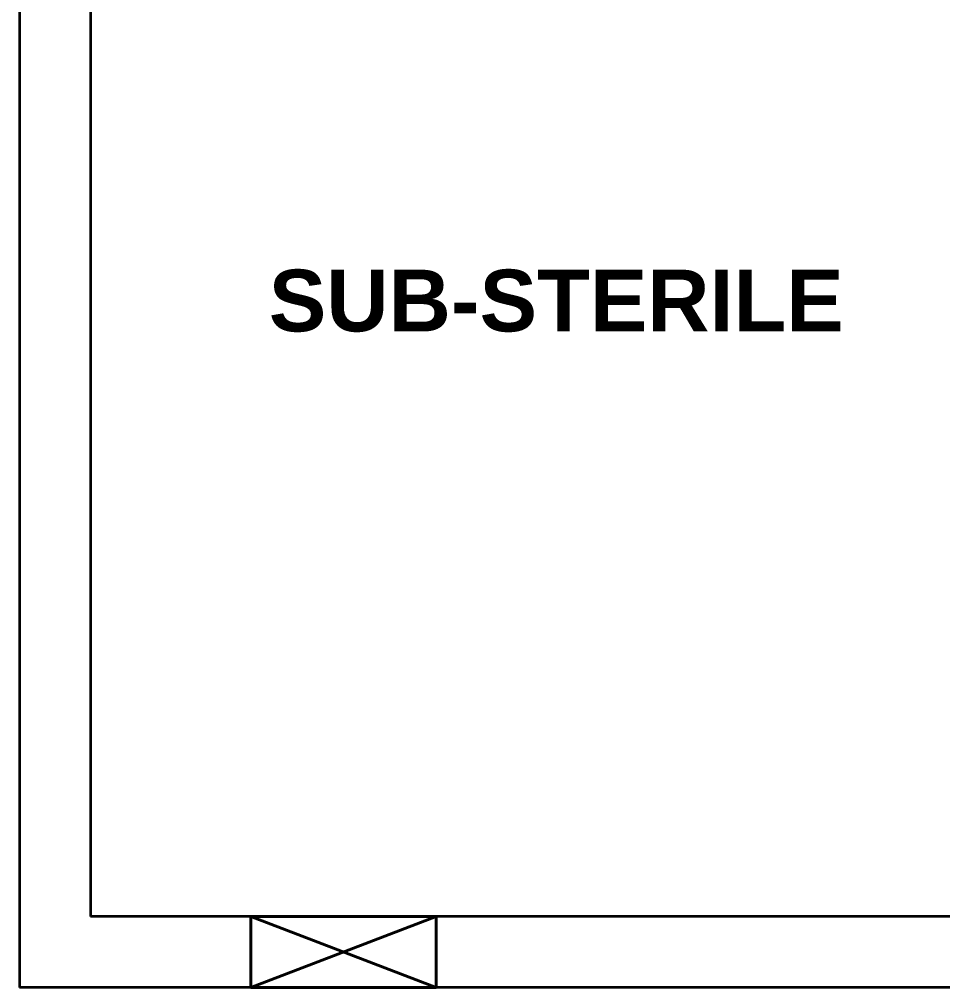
# Model space of a CAD drawing. Header units: inches. Extents: x -17070 to 527, y 504 to 2398.
# Drawn here: x -10488.405 to -10485.413, y 523.638 to 526.775 of the extents above; entities that cross this region are included whole.
import ezdxf

# ---------------------------------------------------------------- set-up
doc = ezdxf.new("R2010")
doc.units = ezdxf.units.IN
for name, color, linetype, lineweight in [('COL', 5, 'Continuous', 40), ('ELE-1', 105, 'Continuous', 40), ('section', 1, 'Continuous', 35)]:
    doc.layers.add(name, color=color, linetype=linetype, lineweight=lineweight)
doc.layers.add('elevation', color=7, linetype='Continuous')
doc.styles.add('ROMANC', font='arialbd.ttf', dxfattribs={"height": 0.35})

msp = doc.modelspace()

# ---------------------------------------------------------------- linework, layer by layer
at = {"layer": 'COL', "ltscale": 0.0005}
for p, q in [((-10487.65464, 523.86797), (-10487.05464, 523.86797)), ((-10487.65464, 523.86797), (-10487.05464, 523.63797)), ((-10487.65464, 523.86797), (-10487.65464, 523.63797)), ((-10487.65464, 523.63797), (-10487.05464, 523.86797)), ((-10487.05464, 523.86797), (-10487.05464, 523.63797)), ((-10487.05464, 523.86797), (-10487.05464, 523.63797)), ((-10487.35464, 523.63797), (-10487.65464, 523.63797)), ((-10487.46964, 523.63797), (-10487.05464, 523.63797))]:
    msp.add_line(p, q, dxfattribs=at)
at = {"layer": 'ELE-1', "ltscale": 0.0005}
msp.add_line((-10487.65464, 523.86797), (-10487.65464, 523.86797), dxfattribs=at)
at = {"layer": 'section', "ltscale": 0.0005}
for p, q in [((-10488.40464, 531.08797), (-10488.40464, 523.63797)), ((-10488.40464, 530.85797), (-10488.40464, 523.86797)), ((-10488.17464, 530.85797), (-10488.17464, 523.86797)), ((-10487.65464, 523.86797), (-10488.17464, 523.86797)), ((-10485.19214, 523.86797), (-10487.05464, 523.86797)), ((-10487.65464, 523.63797), (-10488.40464, 523.63797)), ((-10485.19214, 523.63797), (-10487.05464, 523.63797))]:
    msp.add_line(p, q, dxfattribs=at)

# ---------------------------------------------------------------- texts
at = {"layer": 'elevation', "ltscale": 0.0005, "insert": (-10487.59653, 525.9641), "char_height": 0.2, "width": 335.6252416, "attachment_point": 1, "style": 'ROMANC'}
msp.add_mtext('{\\fArial|b1|i0|c161|p34;SUB}-{\\fArial|b1|i0|c161|p34;STERILE}', dxfattribs=at)

doc.saveas('drawing.dxf')
